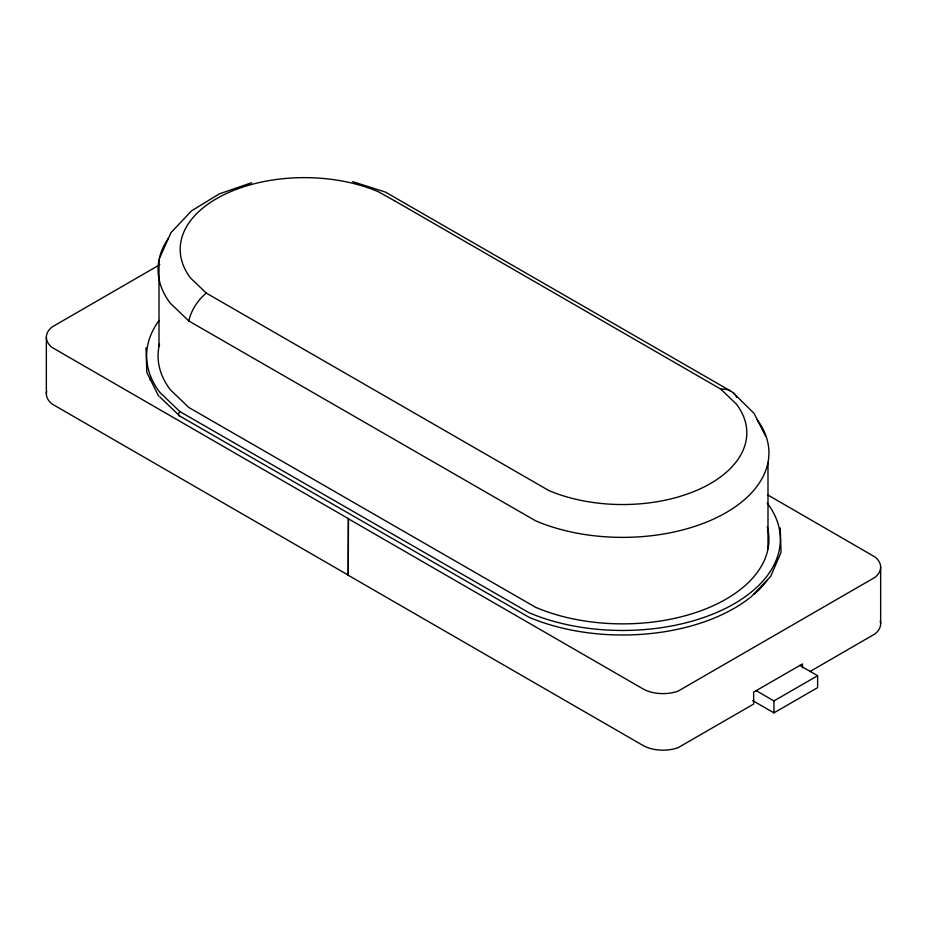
<?xml version="1.0" encoding="UTF-8"?>
<svg xmlns="http://www.w3.org/2000/svg" width="927" height="927" viewBox="0 0 927 927"><rect width="100%" height="100%" fill="white"/><g stroke="black" fill="none" stroke-linecap="round" stroke-linejoin="round"><path stroke-width="1.39" d="M159.768 257.741L170.997 232.619L191.576 210.823L219.375 193.859L251.692 182.712M780.824 552.898L770.569 576.548L750.476 597.509M159.803 264.705L52.005 327.022A30.429 17.567 0 0 0 51.97 347.393L348.401 518.645L348.262 575.273L348.401 518.645M809.908 671.577L874.995 633.906A30.429 17.567 0 0 0 880.291 621.02M756.165 690.661L773.929 700.928L817.626 675.702L817.626 687.637L773.929 712.863L752.654 700.58M352.642 181.634L385.447 192.098L730.349 390.858M767.695 494.902L875.03 556.988A30.429 17.567 0 0 1 874.995 577.347L678.089 691.125A28.517 16.466 0 0 1 642.388 688.529L348.262 518.714M799.85 665.435L817.626 675.702M168.204 238.529A146.327 84.484 0 0 0 170.255 303.175L188.853 321.009L535.667 520.847A146.327 84.484 0 0 0 713.79 518.969A146.327 84.484 0 0 0 756.745 419.143M159.108 320.418A157.764 91.078 0 0 0 159.78 392.306L179.861 411.565L528.877 612.654A157.764 91.078 0 0 0 720.916 610.615A157.764 91.078 0 0 0 767.22 502.99M159.78 396.849L179.861 416.096L528.877 617.185A157.764 91.078 0 0 0 749.503 598.042M348.401 575.203L51.97 403.952A30.429 17.567 0 0 1 46.721 391.055M348.262 575.273L642.388 745.088A28.517 16.466 0 0 0 678.089 747.683L753.651 704.057L753.651 692.121L802.481 663.929L802.481 667.903M733.373 392.978L753.999 413.291L765.551 436.061M158.668 396.188L146.79 372.33L145.979 347.845M780.256 527.973L781.021 551.994M880.65 567.173L880.65 623.732M773.929 700.928L773.929 712.863M767.996 462.388L767.996 548.877M159.004 259.931L159.004 346.42M46.35 337.208L46.35 393.766M767.069 580.511A157.764 91.078 0 0 1 754.207 594.149M188.818 321.02A34.647 22.283 -53.6 0 1 206.269 293.117M720.731 389.131A34.647 22.283 -53.6 0 1 734.659 394.311M735.795 395.817A34.647 22.283 -53.6 0 1 736.768 397.498M767.301 526.826A146.327 84.484 0 0 1 698.077 611.762A146.327 84.484 0 0 1 535.667 607.336L188.853 407.498L170.255 389.664A146.327 84.484 0 0 1 159.571 343.859M179.861 416.096A3.14 2.016 -53.6 0 1 178.552 414.427A3.14 2.016 -53.6 0 1 179.861 411.565M150.498 380.476A157.764 91.078 0 0 1 149.56 377.88M394.589 200.788L378.193 191.669A124.218 71.715 0 0 0 226.988 193.268A124.218 71.715 0 0 0 190.533 278.007L206.257 293.083L548.807 490.51A124.218 71.715 0 0 0 700.012 488.911A124.218 71.715 0 0 0 736.467 404.172L720.742 389.097L394.589 200.788"/></g></svg>
